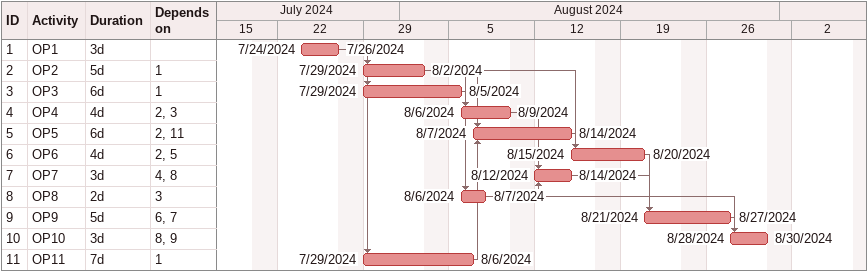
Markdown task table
| ID | Task | Duration | Start | Finish | Predecessors |
|---|---|---|---|---|---|
| 1 | OP1 | 3d | 2024-07-24 | 2024-07-26 |  |
| 2 | OP2 | 5d | 2024-07-29 | 2024-08-02 | 1 |
| 3 | OP3 | 6d | 2024-07-29 | 2024-08-05 | 1 |
| 4 | OP4 | 4d | 2024-08-06 | 2024-08-09 | 2, 3 |
| 5 | OP5 | 6d | 2024-08-07 | 2024-08-14 | 2, 11 |
| 6 | OP6 | 4d | 2024-08-15 | 2024-08-20 | 2, 5 |
| 7 | OP7 | 3d | 2024-08-12 | 2024-08-14 | 4, 8 |
| 8 | OP8 | 2d | 2024-08-06 | 2024-08-07 | 3 |
| 9 | OP9 | 5d | 2024-08-21 | 2024-08-27 | 6, 7 |
| 10 | OP10 | 3d | 2024-08-28 | 2024-08-30 | 8, 9 |
| 11 | OP11 | 7d | 2024-07-29 | 2024-08-06 | 1 |
